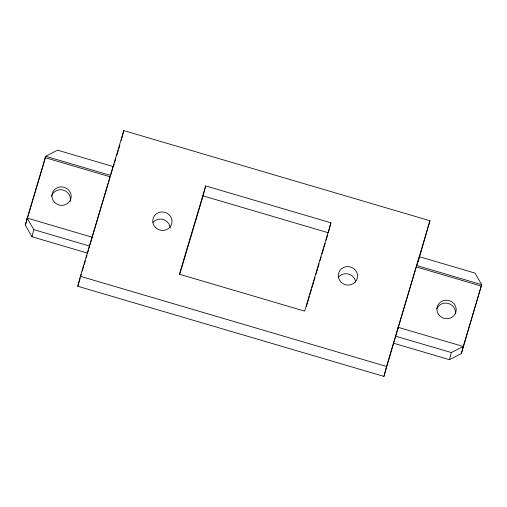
<?xml version="1.0" encoding="UTF-8"?>
<svg xmlns="http://www.w3.org/2000/svg" width="507" height="507" viewBox="0 0 507 507"><rect width="100%" height="100%" fill="white"/><g stroke="black" fill="none" stroke-linecap="round" stroke-linejoin="round"><path stroke-width="0.76" d="M87.654 253.151L31.979 236.756L25.35 225.203L27.175 218.08L92.128 237.2M43.957 162.677L45.617 156.27L57.525 150.173L113.188 166.562L110.558 175.39L45.617 156.27M31.979 236.756L33.823 229.639L27.175 218.08M393.806 343.29L449.475 359.678L461.383 353.575L463.221 346.458L398.28 327.338L383.938 376.403L77.786 286.265L80.359 276.302L123.797 130.597L429.949 220.735L419.517 257.043M87.838 252.435L88.389 250.306M88.757 248.88L110.184 176.816L45.25 157.696L26.808 219.506M121.217 140.559L123.797 130.597M179.719 274.388L203.117 195.892L205.696 185.93L330.938 222.801L328.561 232.003M383.938 376.403L386.511 366.441L429.949 220.735M398.28 327.338L397.913 328.764L419.34 256.694L475.002 273.083L481.65 284.649L461.383 353.575M418.053 261.682L418.788 258.83M449.475 359.678L451.312 352.561L463.221 346.458M25.35 225.203L43.773 163.387M77.786 286.265L80.252 277.988M80.702 276.48L81.374 274.224M82.273 271.213L83.839 265.947M84.289 264.439L85.41 260.674M86.31 257.664L86.982 255.408M113.587 166.15L114.265 163.894M114.709 162.386L115.83 158.628M116.73 155.617L118.302 150.345M118.752 148.843L119.874 145.078M205.696 185.93L179.37 274.23L304.618 311.108L330.938 222.801M306.31 306.729L309.46 296.164M309.91 294.656L311.488 289.37M311.938 287.862L313.51 282.583M313.96 281.068L315.088 277.297M315.988 274.281L317.559 268.995M318.009 267.487L319.137 263.71M320.037 260.693L321.159 256.916M322.059 253.899L323.637 248.614M324.087 247.105L325.209 243.335M326.109 240.312L327.687 235.033M418.174 261.555L419.074 258.545M462.853 347.884L481.282 286.068L416.342 266.948M203.117 195.892L328.359 232.77M416.71 265.529L481.65 284.649M33.823 229.639L89.498 246.034M395.65 336.173L451.312 352.561M80.359 276.302L386.511 366.441M338.524 277.044A9.671 9.215 14.5 0 1 348.721 274.122A9.671 9.215 14.5 0 1 355.667 282.095M152.975 222.421A9.671 9.215 14.5 0 1 163.476 219.588A9.671 9.215 14.5 0 1 170.168 228.074M51.53 196.228A9.671 9.215 14.5 0 1 63.438 190.125A9.671 9.215 14.5 0 1 70.086 201.691M436.736 309.01A9.671 9.215 14.5 0 1 448.144 303.395A9.671 9.215 14.5 0 1 455.362 313.865M341.008 282.114A9.671 9.215 14.5 0 0 357.207 278.565A9.671 9.215 14.5 0 0 345.571 266.821A9.671 9.215 14.5 0 0 341.008 282.114M155.465 227.485A9.671 9.215 14.5 0 0 171.658 223.936A9.671 9.215 14.5 0 0 160.022 212.192A9.671 9.215 14.5 0 0 155.465 227.485M54.623 202.394A9.671 9.215 14.5 0 0 70.822 198.845A9.671 9.215 14.5 0 0 59.186 187.096A9.671 9.215 14.5 0 0 54.623 202.394M439.639 315.747A9.671 9.215 14.5 0 0 455.831 312.198A9.671 9.215 14.5 0 0 444.195 300.455A9.671 9.215 14.5 0 0 439.639 315.747"/></g></svg>
